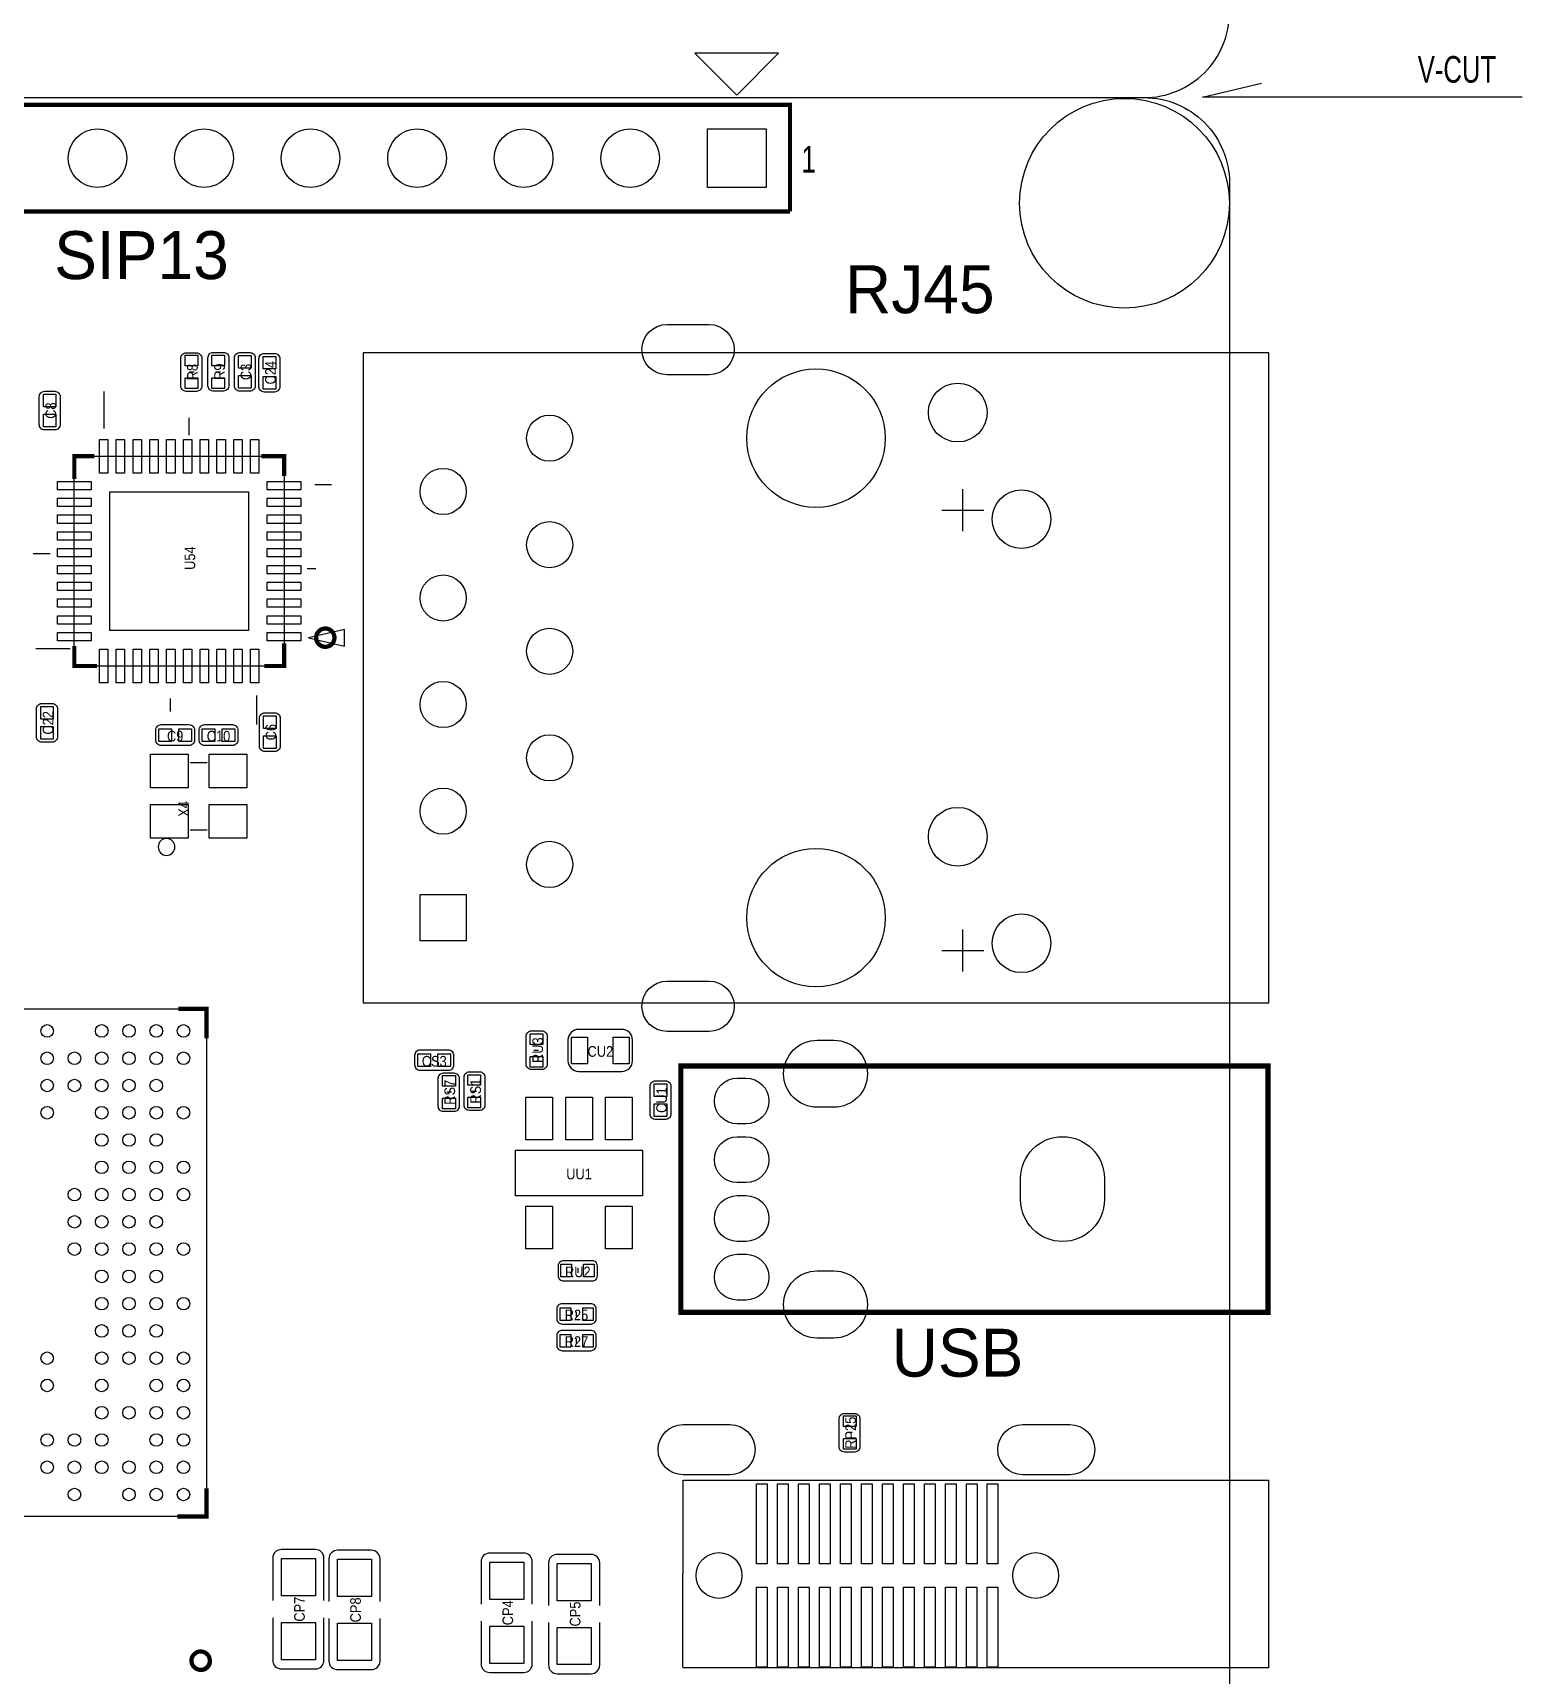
# Model space of a CAD drawing. Extents: x 0 to 107, y 0 to 124.
# Drawn here: x 71.44 to 106.94, y 22.49 to 61.64 of the extents above; entities that cross this region are included whole.
import ezdxf
from ezdxf.enums import TextEntityAlignment as Align

# ---------------------------------------------------------------- set-up
doc = ezdxf.new("R2010")
doc.units = 0
for name, color, linetype in [('BG_OUTLINE', 254, 'CONTINUOUS'), ('BG_SILKSCREEN_TOP', 3, 'CONTINUOUS'), ('PG_SILKSCREEN_TOP', 6, 'CONTINUOUS'), ('PIN_TOP', 80, 'CONTINUOUS'), ('RD_DISPLAY_TOP', 142, 'CONTINUOUS'), ('RD_SILKSCREEN_TOP', 142, 'CONTINUOUS')]:
    doc.layers.add(name, color=color, linetype=linetype)

msp = doc.modelspace()

# ---------------------------------------------------------------- linework, layer by layer
at = {"layer": 'BG_OUTLINE'}
for points in [[(49.982882, 62.123066, 0.414214), (52.014882, 60.091066), (97.933764, 60.091066, 0.414214), (99.965764, 62.123066), (99.965764, 113.070132, 0.414214), (97.933764, 115.102132), (2.032, 115.102132), (2.032, 118.150132, -0.414214), (4.064, 120.182132), (95.901764, 120.182132, -0.414214), (97.933764, 118.150132), (97.933764, 115.102132)], [(49.982882, 7.112), (49.982882, 58.059066, -0.414214), (52.014882, 60.091066), (97.933764, 60.091066, -0.414214), (99.965764, 58.059066), (99.965764, 7.112, -0.414214), (97.933764, 5.08), (2.032, 5.08), (2.032, 2.032, 0.414214), (4.064, 0), (95.901764, 0, 0.414214), (97.933764, 2.032), (97.933764, 5.08)]]:
    msp.add_lwpolyline(points, format="xyb", dxfattribs=at)
msp.add_lwpolyline([(106.943652, 60.101226), (99.323652, 60.101226), (100.731066, 60.43676)], dxfattribs=at)
at = {"layer": 'BG_SILKSCREEN_TOP', "const_width": 0.1016}
for points in [[(72.900794, 51.54295), (72.426576, 51.54295), (72.426576, 51.003962)], [(77.42682, 51.068732), (77.42682, 51.54295), (76.887832, 51.54295)], [(72.426576, 47.016924), (72.426576, 46.542706), (72.965564, 46.542706)], [(76.952602, 46.542706), (77.42682, 46.542706), (77.42682, 47.081694)], [(75.579732, 37.671756), (75.579732, 38.369494), (74.90587, 38.369494)], [(74.881994, 26.269442), (75.579732, 26.269442), (75.579732, 26.943304)]]:
    msp.add_lwpolyline(points, dxfattribs=at)
for points in [[(78.5368, 47.0408, 1), (78.2828, 47.3964, 1), (78.5368, 47.0408)], [(75.565, 22.6568, 1), (75.311, 23.0124, 1), (75.565, 22.6568)]]:
    msp.add_lwpolyline(points, format="xyb", dxfattribs=at)
at = {"layer": 'PG_SILKSCREEN_TOP'}
msp.add_lwpolyline([(88.218264, 60.148216), (89.218262, 61.14796), (87.218266, 61.14796)], close=True, dxfattribs=at)
for points, const_width in [([(89.488264, 57.378092), (56.468264, 57.378092), (56.468264, 59.918092)], 0.100076), ([(56.468264, 59.918092), (89.488264, 59.918092), (89.488264, 57.378092)], 0.100076), ([(86.886034, 37.009578), (100.886006, 37.009578), (100.886006, 31.139638), (86.886034, 31.139638), (86.886034, 37.009578)], 0.127)]:
    msp.add_lwpolyline(points, dxfattribs=dict(at, const_width=const_width))
for points in [[(74.966576, 53.216302), (74.966576, 53.88229, -0.414214), (75.093576, 54.00929)], [(75.093576, 54.00929), (75.339448, 54.00929, -0.414214), (75.466448, 53.88229)], [(75.466448, 53.88229), (75.466448, 53.216302, -0.414214), (75.339448, 53.089302)], [(75.612244, 53.225446), (75.612244, 53.891434, -0.414214), (75.739244, 54.018434)], [(75.985116, 54.018434, -0.414214), (76.112116, 53.891434)], [(76.112116, 53.891434), (76.112116, 53.225446, -0.414214), (75.985116, 53.098446)], [(76.242926, 53.223668), (76.242926, 53.884068, -0.42804), (76.372466, 54.013608)], [(76.372466, 54.013608), (76.611226, 54.013608, -0.42804), (76.740766, 53.884068)], [(76.740766, 53.884068), (76.740766, 53.223668, -0.42804), (76.611226, 53.094128)], [(76.828142, 53.203856), (76.828142, 53.864256, -0.42804), (76.957682, 53.993796)], [(76.957682, 53.993796), (77.196442, 53.993796, -0.42804), (77.325982, 53.864256)], [(77.325982, 53.864256), (77.325982, 53.203856, -0.42804), (77.196442, 53.074316)], [(71.590408, 52.301394), (71.590408, 52.961794, -0.42804), (71.719948, 53.091334)], [(71.719948, 53.091334), (71.958708, 53.091334, -0.42804), (72.088248, 52.961794)], [(72.088248, 52.961794), (72.088248, 52.301394, -0.42804), (71.958708, 52.171854)], [(75.093576, 53.089302, -0.414214), (74.966576, 53.216302)], [(75.985116, 53.098446), (75.739244, 53.098446, -0.414214), (75.612244, 53.225446)], [(76.372466, 53.094128, -0.42804), (76.242926, 53.223668)], [(76.957682, 53.074316, -0.42804), (76.828142, 53.203856)], [(71.719948, 52.171854, -0.42804), (71.590408, 52.301394)], [(71.5264, 44.858178), (71.5264, 45.518578, -0.42804), (71.65594, 45.648118)], [(71.8947, 45.648118, -0.42804), (72.02424, 45.518578)], [(72.02424, 45.518578), (72.02424, 44.858178, -0.42804), (71.8947, 44.728638)], [(76.839318, 44.635928), (76.839318, 45.296328, -0.42804), (76.968858, 45.425868)], [(77.207618, 45.425868, -0.42804), (77.337158, 45.296328)], [(74.370438, 44.777406), (74.370438, 45.016166, -0.42804), (74.499978, 45.145706)], [(74.499978, 45.145706), (75.160378, 45.145706, -0.42804), (75.289918, 45.016166)], [(75.40371, 45.016166, -0.42804), (75.53325, 45.145706)], [(75.53325, 45.145706), (76.19365, 45.145706, -0.42804), (76.32319, 45.016166)], [(77.337158, 45.296328), (77.337158, 44.635928, -0.42804), (77.207618, 44.506388)], [(71.8947, 44.728638), (71.65594, 44.728638, -0.42804), (71.5264, 44.858178)], [(75.160378, 44.647866), (74.499978, 44.647866, -0.42804), (74.370438, 44.777406)], [(75.289918, 44.777406, -0.42804), (75.160378, 44.647866)], [(76.19365, 44.647866), (75.53325, 44.647866, -0.42804), (75.40371, 44.777406)], [(76.32319, 45.016166), (76.32319, 44.777406, -0.42804), (76.19365, 44.647866)], [(77.207618, 44.506388), (76.968858, 44.506388, -0.42804), (76.839318, 44.635928)], [(74.825606, 42.230294, 1), (74.42581, 42.230294, 1), (74.825606, 42.230294)], [(83.198716, 37.052758), (83.198716, 37.718746, -0.414214), (83.325716, 37.845746)], [(83.571588, 37.845746, -0.414214), (83.698588, 37.718746)], [(83.698588, 37.718746), (83.698588, 37.052758, -0.414214), (83.571588, 36.925758)], [(84.449412, 36.881308), (85.479382, 36.881308, 0.414331), (85.733382, 37.135308), (85.733382, 37.627052, 0.414331), (85.479382, 37.881052), (84.449412, 37.881052, 0.414233), (84.195412, 37.627052), (84.195412, 37.135308, 0.414233), (84.449412, 36.881308)], [(80.547464, 37.267134, -0.42804), (80.677004, 37.396674)], [(80.677004, 37.396674), (81.337404, 37.396674, -0.42804), (81.466944, 37.267134)], [(81.466944, 37.267134), (81.466944, 37.028374, -0.42804), (81.337404, 36.898834)], [(81.337404, 36.898834), (80.677004, 36.898834, -0.42804), (80.547464, 37.028374)], [(81.102454, 36.049712), (81.102454, 36.7157, -0.414214), (81.229454, 36.8427)], [(81.229454, 36.8427), (81.475326, 36.8427, -0.414214), (81.602326, 36.7157)], [(81.71688, 36.07689), (81.71688, 36.742878, -0.414214), (81.84388, 36.869878)], [(82.089752, 36.869878, -0.414214), (82.216752, 36.742878)], [(83.571588, 36.925758), (83.325716, 36.925758, -0.414214), (83.198716, 37.052758)], [(81.602326, 36.7157), (81.602326, 36.049712, -0.414214), (81.475326, 35.922712)], [(82.216752, 36.742878), (82.216752, 36.07689, -0.414214), (82.089752, 35.94989)], [(86.15299, 35.86607), (86.15299, 36.52647, -0.42804), (86.28253, 36.65601)], [(86.28253, 36.65601), (86.52129, 36.65601, -0.42804), (86.65083, 36.52647)], [(86.65083, 36.52647), (86.65083, 35.86607, -0.42804), (86.52129, 35.73653)], [(81.229454, 35.922712, -0.414214), (81.102454, 36.049712)], [(82.089752, 35.94989), (81.84388, 35.94989, -0.414214), (81.71688, 36.07689)], [(86.28253, 35.73653, -0.42804), (86.15299, 35.86607)], [(83.968844, 32.003746), (83.968844, 32.249618, -0.414214), (84.095844, 32.376618)], [(84.095844, 32.376618), (84.761832, 32.376618, -0.414214), (84.888832, 32.249618)], [(84.761832, 31.876746), (84.095844, 31.876746, -0.414214), (83.968844, 32.003746)], [(84.888832, 32.003746, -0.414214), (84.761832, 31.876746)], [(83.93811, 31.223204, -0.414214), (84.06511, 31.350204)], [(84.06511, 31.350204), (84.731098, 31.350204, -0.414214), (84.858098, 31.223204)], [(84.731098, 30.850332), (84.06511, 30.850332, -0.414214), (83.93811, 30.977332)], [(84.858098, 31.223204), (84.858098, 30.977332, -0.414214), (84.731098, 30.850332)], [(83.93811, 30.588204, -0.414214), (84.06511, 30.715204)], [(84.06511, 30.715204), (84.731098, 30.715204, -0.414214), (84.858098, 30.588204)], [(84.858098, 30.588204), (84.858098, 30.342332, -0.414214), (84.731098, 30.215332)], [(84.731098, 30.215332), (84.06511, 30.215332, -0.414214), (83.93811, 30.342332)], [(90.657426, 27.934158), (90.657426, 28.600146, -0.414214), (90.784426, 28.727146)], [(90.784426, 28.727146), (91.030298, 28.727146, -0.414214), (91.157298, 28.600146)], [(91.157298, 28.600146), (91.157298, 27.934158, -0.414214), (91.030298, 27.807158)], [(90.784426, 27.807158, -0.414214), (90.657426, 27.934158)], [(78.37805, 24.26462), (78.37805, 25.28062, 0.414214), (78.17485, 25.48382), (77.36205, 25.48382, 0.414214), (77.15885, 25.28062), (77.15885, 24.26462)], [(79.714852, 24.247348), (79.714852, 25.263348, 0.414214), (79.511652, 25.466548), (78.698852, 25.466548, 0.414214), (78.495652, 25.263348), (78.495652, 24.247348)], [(83.34502, 24.178768), (83.34502, 25.194768, 0.414214), (83.14182, 25.397968), (82.32902, 25.397968, 0.414214), (82.12582, 25.194768), (82.12582, 24.178768)], [(84.951062, 24.148796), (84.951062, 25.164796, 0.414214), (84.747862, 25.367996), (83.935062, 25.367996, 0.414214), (83.731862, 25.164796), (83.731862, 24.148796)], [(77.15885, 23.85822), (77.15885, 22.84222, 0.414214), (77.36205, 22.63902), (78.17485, 22.63902, 0.414214), (78.37805, 22.84222), (78.37805, 23.85822)], [(78.495652, 23.840948), (78.495652, 22.824948, 0.414214), (78.698852, 22.621748), (79.511652, 22.621748, 0.414214), (79.714852, 22.824948), (79.714852, 23.840948)], [(82.12582, 23.772368), (82.12582, 22.756368, 0.414214), (82.32902, 22.553168), (83.14182, 22.553168, 0.414214), (83.34502, 22.756368), (83.34502, 23.772368)], [(83.731862, 23.742396), (83.731862, 22.726396, 0.414214), (83.935062, 22.523196), (84.747862, 22.523196, 0.414214), (84.951062, 22.726396), (84.951062, 23.742396)], [(75.698604, 22.829266, 1.000044), (75.198478, 22.829012, 0.999956), (75.698604, 22.829266)]]:
    msp.add_lwpolyline(points, format="xyb", dxfattribs=at)
for points in [[(75.739244, 54.018434), (75.985116, 54.018434)], [(100.903024, 54.006242), (79.313024, 54.006242)], [(79.313024, 54.006242), (79.313024, 38.512242)], [(100.903024, 38.512242), (100.903024, 54.006242)], [(75.280266, 53.551328), (75.171046, 53.551328)], [(75.798426, 53.556408), (75.907646, 53.556408)], [(73.137522, 52.201318), (73.137522, 53.083714)], [(75.339448, 53.089302), (75.093576, 53.089302)], [(76.611226, 53.094128), (76.372466, 53.094128)], [(77.196442, 53.074316), (76.957682, 53.074316)], [(75.15352, 52.456588), (75.15352, 52.04587)], [(71.958708, 52.171854), (71.719948, 52.171854)], [(72.426576, 51.54295), (77.42682, 51.54295)], [(72.426576, 46.542706), (72.426576, 51.54295)], [(77.42682, 51.54295), (77.42682, 46.542706)], [(78.15834, 50.868326), (78.55839, 50.868326)], [(93.608144, 49.759362), (93.608144, 50.759106)], [(93.108018, 50.259234), (94.108016, 50.259234)], [(71.847456, 49.217326), (71.447406, 49.217326)], [(77.98054, 48.86833), (78.180438, 48.86833)], [(78.863698, 47.417482), (78.00594, 47.21733)], [(78.863698, 47.017432), (78.863698, 47.417482)], [(78.00594, 47.21733), (78.863698, 47.017432)], [(72.328532, 46.949868), (71.51116, 46.949868)], [(77.42682, 46.542706), (72.426576, 46.542706)], [(76.771754, 45.836586), (76.771754, 45.146722)], [(71.65594, 45.648118), (71.8947, 45.648118)], [(74.719688, 45.461428), (74.719688, 45.766228)], [(76.968858, 45.425868), (77.207618, 45.425868)], [(75.289918, 45.016166), (75.289918, 44.777406)], [(75.40371, 44.777406), (75.40371, 45.016166)], [(75.189842, 44.241466), (75.589892, 44.241466)], [(75.189842, 42.641266), (75.589892, 42.641266)], [(93.608144, 39.259256), (93.608144, 40.259254)], [(93.108018, 39.759128), (94.108016, 39.759128)], [(61.479684, 38.369494), (75.579732, 38.369494), (75.579732, 26.269442), (61.479684, 26.269442), (61.479684, 38.369494)], [(79.313024, 38.512242), (100.903024, 38.512242)], [(83.325716, 37.845746), (83.571588, 37.845746)], [(80.547464, 37.028374), (80.547464, 37.267134)], [(83.384898, 37.38372), (83.494118, 37.38372)], [(81.84388, 36.869878), (82.089752, 36.869878)], [(81.903062, 36.407852), (82.012282, 36.407852)], [(81.416144, 36.384738), (81.306924, 36.384738)], [(81.475326, 35.922712), (81.229454, 35.922712)], [(86.52129, 35.73653), (86.28253, 35.73653)], [(85.970618, 35.00628), (85.970618, 33.91408), (82.948018, 33.91408), (82.948018, 35.00628), (85.970618, 35.00628)], [(84.426806, 32.190436), (84.426806, 32.081216)], [(84.888832, 32.249618), (84.888832, 32.003746)], [(83.93811, 30.977332), (83.93811, 31.223204)], [(84.400136, 31.036514), (84.400136, 31.145734)], [(83.93811, 30.342332), (83.93811, 30.588204)], [(84.400136, 30.401514), (84.400136, 30.510734)], [(90.971116, 28.269184), (90.861896, 28.269184)], [(91.030298, 27.807158), (90.784426, 27.807158)], [(86.93531, 22.67585), (86.938612, 27.133296), (100.89261, 27.133296), (100.89261, 22.661626), (86.930738, 22.661626)]]:
    msp.add_lwpolyline(points, dxfattribs=at)
at = {"layer": 'PIN_TOP'}
for points in [[(88.918288, 59.348116), (88.918288, 57.948068), (87.51824, 57.948068), (87.51824, 59.348116)], [(75.374246, 53.69687), (75.069446, 53.69687), (75.069446, 53.95087), (75.374246, 53.95087)], [(75.704446, 53.95087), (76.009246, 53.95087), (76.009246, 53.69687), (75.704446, 53.69687)], [(76.641706, 53.642768), (76.341986, 53.642768), (76.341986, 53.942488), (76.641706, 53.942488)], [(77.226922, 53.622956), (76.927202, 53.622956), (76.927202, 53.922676), (77.226922, 53.922676)], [(75.374246, 53.156866), (75.069446, 53.156866), (75.069446, 53.410866), (75.374246, 53.410866)], [(75.704446, 53.410866), (76.009246, 53.410866), (76.009246, 53.156866), (75.704446, 53.156866)], [(76.641706, 53.165248), (76.341986, 53.165248), (76.341986, 53.464968), (76.641706, 53.464968)], [(77.226922, 53.145436), (76.927202, 53.145436), (76.927202, 53.445156), (77.226922, 53.445156)], [(71.989188, 52.720494), (71.689468, 52.720494), (71.689468, 53.020214), (71.989188, 53.020214)], [(71.989188, 52.242974), (71.689468, 52.242974), (71.689468, 52.542694), (71.989188, 52.542694)], [(73.226549, 51.943), (73.226549, 51.1429), (73.026651, 51.1429), (73.026651, 51.943)], [(73.626599, 51.943), (73.626599, 51.1429), (73.426701, 51.1429), (73.426701, 51.943)], [(74.026649, 51.943), (74.026649, 51.1429), (73.826751, 51.1429), (73.826751, 51.943)], [(74.426699, 51.943), (74.426699, 51.1429), (74.226801, 51.1429), (74.226801, 51.943)], [(74.826749, 51.943), (74.826749, 51.1429), (74.626851, 51.1429), (74.626851, 51.943)], [(75.226545, 51.943), (75.226545, 51.1429), (75.026647, 51.1429), (75.026647, 51.943)], [(75.626595, 51.943), (75.626595, 51.1429), (75.426697, 51.1429), (75.426697, 51.943)], [(76.026645, 51.943), (76.026645, 51.1429), (75.826747, 51.1429), (75.826747, 51.943)], [(76.426695, 51.943), (76.426695, 51.1429), (76.226797, 51.1429), (76.226797, 51.943)], [(76.826745, 51.943), (76.826745, 51.1429), (76.626847, 51.1429), (76.626847, 51.943)], [(72.026526, 50.942875), (72.826626, 50.942875), (72.826626, 50.742977), (72.026526, 50.742977)], [(77.02677, 50.942875), (77.82687, 50.942875), (77.82687, 50.742977), (77.02677, 50.742977)], [(72.826626, 50.542825), (72.826626, 50.342927), (72.026526, 50.342927), (72.026526, 50.542825)], [(76.576682, 50.692812), (76.576682, 47.392844), (73.276714, 47.392844), (73.276714, 50.692812)], [(77.82687, 50.542825), (77.82687, 50.342927), (77.02677, 50.342927), (77.02677, 50.542825)], [(72.826626, 50.142775), (72.826626, 49.942877), (72.026526, 49.942877), (72.026526, 50.142775)], [(77.82687, 50.142775), (77.82687, 49.942877), (77.02677, 49.942877), (77.02677, 50.142775)], [(72.826626, 49.742725), (72.826626, 49.542827), (72.026526, 49.542827), (72.026526, 49.742725)], [(77.82687, 49.742725), (77.82687, 49.542827), (77.02677, 49.542827), (77.02677, 49.742725)], [(72.826626, 49.342675), (72.826626, 49.142777), (72.026526, 49.142777), (72.026526, 49.342675)], [(77.82687, 49.342675), (77.82687, 49.142777), (77.02677, 49.142777), (77.02677, 49.342675)], [(72.826626, 48.942879), (72.826626, 48.742981), (72.026526, 48.742981), (72.026526, 48.942879)], [(77.82687, 48.942879), (77.82687, 48.742981), (77.02677, 48.742981), (77.02677, 48.942879)], [(72.826626, 48.542829), (72.826626, 48.342931), (72.026526, 48.342931), (72.026526, 48.542829)], [(77.82687, 48.542829), (77.82687, 48.342931), (77.02677, 48.342931), (77.02677, 48.542829)], [(72.826626, 48.142779), (72.826626, 47.942881), (72.026526, 47.942881), (72.026526, 48.142779)], [(77.82687, 48.142779), (77.82687, 47.942881), (77.02677, 47.942881), (77.02677, 48.142779)], [(72.826626, 47.742729), (72.826626, 47.542831), (72.026526, 47.542831), (72.026526, 47.742729)], [(77.82687, 47.742729), (77.82687, 47.542831), (77.02677, 47.542831), (77.02677, 47.742729)], [(72.826626, 47.142781), (72.026526, 47.142781), (72.026526, 47.342679), (72.826626, 47.342679)], [(77.82687, 47.142781), (77.02677, 47.142781), (77.02677, 47.342679), (77.82687, 47.342679)], [(73.226549, 46.942756), (73.226549, 46.142656), (73.026651, 46.142656), (73.026651, 46.942756)], [(73.626599, 46.942756), (73.626599, 46.142656), (73.426701, 46.142656), (73.426701, 46.942756)], [(74.026649, 46.942756), (74.026649, 46.142656), (73.826751, 46.142656), (73.826751, 46.942756)], [(74.426699, 46.942756), (74.426699, 46.142656), (74.226801, 46.142656), (74.226801, 46.942756)], [(74.826749, 46.942756), (74.826749, 46.142656), (74.626851, 46.142656), (74.626851, 46.942756)], [(75.226545, 46.942756), (75.226545, 46.142656), (75.026647, 46.142656), (75.026647, 46.942756)], [(75.626595, 46.942756), (75.626595, 46.142656), (75.426697, 46.142656), (75.426697, 46.942756)], [(76.026645, 46.942756), (76.026645, 46.142656), (75.826747, 46.142656), (75.826747, 46.942756)], [(76.426695, 46.942756), (76.426695, 46.142656), (76.226797, 46.142656), (76.226797, 46.942756)], [(76.826745, 46.942756), (76.826745, 46.142656), (76.626847, 46.142656), (76.626847, 46.942756)], [(71.62546, 45.576998), (71.92518, 45.576998), (71.92518, 45.277278), (71.62546, 45.277278)], [(71.62546, 45.099478), (71.92518, 45.099478), (71.92518, 44.799758), (71.62546, 44.799758)], [(74.741278, 45.046646), (74.741278, 44.746926), (74.441558, 44.746926), (74.441558, 45.046646)], [(75.218798, 45.046646), (75.218798, 44.746926), (74.919078, 44.746926), (74.919078, 45.046646)], [(75.47483, 44.746926), (75.47483, 45.046646), (75.77455, 45.046646), (75.77455, 44.746926)], [(75.95235, 44.746926), (75.95235, 45.046646), (76.25207, 45.046646), (76.25207, 44.746926)], [(76.938378, 45.354748), (77.238098, 45.354748), (77.238098, 45.055028), (76.938378, 45.055028)], [(76.938378, 44.877228), (77.238098, 44.877228), (77.238098, 44.577508), (76.938378, 44.577508)], [(74.239882, 43.642026), (74.239882, 44.442126), (75.139804, 44.442126), (75.139804, 43.642026)], [(75.639676, 43.642026), (75.639676, 44.442126), (76.539598, 44.442126), (76.539598, 43.642026)], [(74.239882, 42.440606), (74.239882, 43.240706), (75.139804, 43.240706), (75.139804, 42.440606)], [(75.639676, 42.440606), (75.639676, 43.240706), (76.539598, 43.240706), (76.539598, 42.440606)], [(81.768061, 39.994205), (80.667987, 39.994205), (80.667987, 41.094279), (81.768061, 41.094279)], [(83.290918, 37.778182), (83.595718, 37.778182), (83.595718, 37.524182), (83.290918, 37.524182)], [(84.27847, 37.06368), (84.27847, 37.69868), (84.65947, 37.69868), (84.65947, 37.06368)], [(85.275166, 37.06368), (85.275166, 37.69868), (85.656166, 37.69868), (85.656166, 37.06368)], [(80.618584, 36.997894), (80.618584, 37.297614), (80.918304, 37.297614), (80.918304, 36.997894)], [(81.096104, 36.997894), (81.096104, 37.297614), (81.395824, 37.297614), (81.395824, 36.997894)], [(83.290918, 37.238178), (83.595718, 37.238178), (83.595718, 36.984178), (83.290918, 36.984178)], [(81.809082, 36.802314), (82.113882, 36.802314), (82.113882, 36.548314), (81.809082, 36.548314)], [(81.510124, 36.53028), (81.205324, 36.53028), (81.205324, 36.78428), (81.510124, 36.78428)], [(86.55177, 36.28517), (86.25205, 36.28517), (86.25205, 36.58489), (86.55177, 36.58489)], [(81.510124, 35.990276), (81.205324, 35.990276), (81.205324, 36.244276), (81.510124, 36.244276)], [(81.809082, 36.26231), (82.113882, 36.26231), (82.113882, 36.00831), (81.809082, 36.00831)], [(83.191858, 36.268152), (83.826858, 36.268152), (83.826858, 35.252152), (83.191858, 35.252152)], [(84.141818, 36.268152), (84.776818, 36.268152), (84.776818, 35.252152), (84.141818, 35.252152)], [(85.091778, 36.268152), (85.726778, 36.268152), (85.726778, 35.252152), (85.091778, 35.252152)], [(86.55177, 35.80765), (86.25205, 35.80765), (86.25205, 36.10737), (86.55177, 36.10737)], [(83.191858, 33.668208), (83.826858, 33.668208), (83.826858, 32.652208), (83.191858, 32.652208)], [(85.091778, 33.668208), (85.726778, 33.668208), (85.726778, 32.652208), (85.091778, 32.652208)], [(84.281264, 32.284416), (84.281264, 31.979616), (84.027264, 31.979616), (84.027264, 32.284416)], [(84.821268, 32.284416), (84.821268, 31.979616), (84.567268, 31.979616), (84.567268, 32.284416)], [(84.005674, 30.942534), (84.005674, 31.247334), (84.259674, 31.247334), (84.259674, 30.942534)], [(84.545678, 30.942534), (84.545678, 31.247334), (84.799678, 31.247334), (84.799678, 30.942534)], [(84.005674, 30.307534), (84.005674, 30.612334), (84.259674, 30.612334), (84.259674, 30.307534)], [(84.545678, 30.307534), (84.545678, 30.612334), (84.799678, 30.612334), (84.799678, 30.307534)], [(91.065096, 28.414726), (90.760296, 28.414726), (90.760296, 28.668726), (91.065096, 28.668726)], [(91.065096, 27.874722), (90.760296, 27.874722), (90.760296, 28.128722), (91.065096, 28.128722)], [(88.94699, 27.04973), (88.94699, 25.14473), (88.69299, 25.14473), (88.69299, 27.04973)], [(89.447116, 27.04973), (89.447116, 25.14473), (89.193116, 25.14473), (89.193116, 27.04973)], [(89.946988, 27.04973), (89.946988, 25.14473), (89.692988, 25.14473), (89.692988, 27.04973)], [(90.447114, 27.04973), (90.447114, 25.14473), (90.193114, 25.14473), (90.193114, 27.04973)], [(90.946986, 27.04973), (90.946986, 25.14473), (90.692986, 25.14473), (90.692986, 27.04973)], [(91.447112, 27.04973), (91.447112, 25.14473), (91.193112, 25.14473), (91.193112, 27.04973)], [(91.946984, 27.04973), (91.946984, 25.14473), (91.692984, 25.14473), (91.692984, 27.04973)], [(92.44711, 27.04973), (92.44711, 25.14473), (92.19311, 25.14473), (92.19311, 27.04973)], [(92.946982, 27.04973), (92.946982, 25.14473), (92.692982, 25.14473), (92.692982, 27.04973)], [(93.447108, 27.04973), (93.447108, 25.14473), (93.193108, 25.14473), (93.193108, 27.04973)], [(93.94698, 27.04973), (93.94698, 25.14473), (93.69298, 25.14473), (93.69298, 27.04973)], [(94.447106, 27.04973), (94.447106, 25.14473), (94.193106, 25.14473), (94.193106, 27.04973)], [(77.36205, 25.26792), (78.17485, 25.26792), (78.17485, 24.37892), (77.36205, 24.37892)], [(78.698852, 25.250648), (79.511652, 25.250648), (79.511652, 24.361648), (78.698852, 24.361648)], [(82.32902, 25.182068), (83.14182, 25.182068), (83.14182, 24.293068), (82.32902, 24.293068)], [(83.935062, 25.152096), (84.747862, 25.152096), (84.747862, 24.263096), (83.935062, 24.263096)], [(88.946482, 24.587708), (88.946482, 22.682708), (88.692482, 22.682708), (88.692482, 24.587708)], [(89.446354, 24.587708), (89.446354, 22.682708), (89.192354, 22.682708), (89.192354, 24.587708)], [(89.94648, 24.587708), (89.94648, 22.682708), (89.69248, 22.682708), (89.69248, 24.587708)], [(90.446352, 24.587708), (90.446352, 22.682708), (90.192352, 22.682708), (90.192352, 24.587708)], [(90.946478, 24.587708), (90.946478, 22.682708), (90.692478, 22.682708), (90.692478, 24.587708)], [(91.44635, 24.587708), (91.44635, 22.682708), (91.19235, 22.682708), (91.19235, 24.587708)], [(91.946476, 24.587708), (91.946476, 22.682708), (91.692476, 22.682708), (91.692476, 24.587708)], [(92.446348, 24.587708), (92.446348, 22.682708), (92.192348, 22.682708), (92.192348, 24.587708)], [(92.946474, 24.587708), (92.946474, 22.682708), (92.692474, 22.682708), (92.692474, 24.587708)], [(93.446346, 24.587708), (93.446346, 22.682708), (93.192346, 22.682708), (93.192346, 24.587708)], [(93.946472, 24.587708), (93.946472, 22.682708), (93.692472, 22.682708), (93.692472, 24.587708)], [(94.446344, 24.587708), (94.446344, 22.682708), (94.192344, 22.682708), (94.192344, 24.587708)], [(77.36205, 23.74392), (78.17485, 23.74392), (78.17485, 22.85492), (77.36205, 22.85492)], [(78.698852, 23.726648), (79.511652, 23.726648), (79.511652, 22.837648), (78.698852, 22.837648)], [(82.32902, 23.658068), (83.14182, 23.658068), (83.14182, 22.769068), (82.32902, 22.769068)], [(83.935062, 23.628096), (84.747862, 23.628096), (84.747862, 22.739096), (83.935062, 22.739096)]]:
    msp.add_lwpolyline(points, close=True, dxfattribs=at)
for points in [[(86.557993, 54.684168), (87.557991, 54.684168, -1), (87.557991, 53.484272), (86.557993, 53.484272, -1)], [(86.557993, 39.034212), (87.557991, 39.034212, -1), (87.557991, 37.834316), (86.557993, 37.834316, -1)], [(90.535506, 36.024566), (90.136726, 36.024566, -1), (90.136726, 37.624766), (90.535506, 37.624766, -1)], [(88.23198, 36.72078), (88.44026, 36.72078, -1), (88.44026, 35.62858), (88.23198, 35.62858, -1)], [(88.23198, 35.320732), (88.44026, 35.320732, -1), (88.44026, 34.228532), (88.23198, 34.228532, -1)], [(96.985582, 34.324798), (96.985582, 33.824418, -1), (94.986602, 33.824418), (94.986602, 34.324798, -1)], [(88.23198, 33.920684), (88.44026, 33.920684, -1), (88.44026, 32.828484), (88.23198, 32.828484, -1)], [(88.23198, 32.520636), (88.44026, 32.520636, -1), (88.44026, 31.428436), (88.23198, 31.428436, -1)], [(90.535506, 30.52445), (90.136726, 30.52445, -1), (90.136726, 32.12465), (90.535506, 32.12465, -1)], [(86.94039, 28.461462), (88.05799, 28.461462, -1), (88.05799, 27.267662), (86.94039, 27.267662, -1)], [(95.039434, 28.461462), (96.157034, 28.461462, -1), (96.157034, 27.267662), (95.039434, 27.267662, -1)]]:
    msp.add_lwpolyline(points, format="xyb", close=True, dxfattribs=at)
for centre, radius in [((97.46361, 57.57418), 2.499995), ((72.978264, 58.648092), 0.700024), ((75.518264, 58.648092), 0.700024), ((78.058264, 58.648092), 0.700024), ((80.598264, 58.648092), 0.700024), ((83.138264, 58.648092), 0.700024), ((85.678264, 58.648092), 0.700024), ((90.108024, 51.974242), 1.651), ((93.488002, 52.58435), 0.700024), ((83.758024, 51.974242), 0.550037), ((81.218024, 50.704242), 0.550037), ((95.007938, 50.04435), 0.700024), ((83.758024, 49.434242), 0.550037), ((81.218024, 48.164242), 0.550037), ((83.758024, 46.894242), 0.550037), ((81.218024, 45.624242), 0.550037), ((83.758024, 44.354242), 0.550037), ((81.218024, 43.084242), 0.550037), ((93.488002, 42.474134), 0.700024), ((83.758024, 41.814242), 0.550037), ((90.108024, 40.544242), 1.651), ((95.007938, 39.934134), 0.700024), ((71.779638, 37.844476), 0.149987), ((73.07961, 37.844476), 0.149987), ((73.729596, 37.844476), 0.149987), ((74.379582, 37.844476), 0.149987), ((75.029822, 37.844476), 0.149987), ((71.779638, 37.19449), 0.149987), ((72.429624, 37.19449), 0.149987), ((73.07961, 37.19449), 0.149987), ((73.729596, 37.19449), 0.149987), ((74.379582, 37.19449), 0.149987), ((75.029822, 37.19449), 0.149987), ((71.779638, 36.544504), 0.149987), ((72.429624, 36.544504), 0.149987), ((73.07961, 36.544504), 0.149987), ((73.729596, 36.544504), 0.149987), ((74.379582, 36.544504), 0.149987), ((71.779638, 35.894518), 0.149987), ((73.07961, 35.894518), 0.149987), ((73.729596, 35.894518), 0.149987), ((74.379582, 35.894518), 0.149987), ((75.029822, 35.894518), 0.149987), ((73.07961, 35.244532), 0.149987), ((73.729596, 35.244532), 0.149987), ((74.379582, 35.244532), 0.149987), ((73.07961, 34.594546), 0.149987), ((73.729596, 34.594546), 0.149987), ((74.379582, 34.594546), 0.149987), ((75.029822, 34.594546), 0.149987), ((72.429624, 33.94456), 0.149987), ((73.07961, 33.94456), 0.149987), ((73.729596, 33.94456), 0.149987), ((74.379582, 33.94456), 0.149987), ((75.029822, 33.94456), 0.149987), ((72.429624, 33.294574), 0.149987), ((73.07961, 33.294574), 0.149987), ((73.729596, 33.294574), 0.149987), ((74.379582, 33.294574), 0.149987), ((72.429624, 32.644588), 0.149987), ((73.07961, 32.644588), 0.149987), ((73.729596, 32.644588), 0.149987), ((74.379582, 32.644588), 0.149987), ((75.029822, 32.644588), 0.149987), ((73.07961, 31.994348), 0.149987), ((73.729596, 31.994348), 0.149987), ((74.379582, 31.994348), 0.149987), ((73.07961, 31.344362), 0.149987), ((73.729596, 31.344362), 0.149987), ((74.379582, 31.344362), 0.149987), ((75.029822, 31.344362), 0.149987), ((73.07961, 30.694376), 0.149987), ((73.729596, 30.694376), 0.149987), ((74.379582, 30.694376), 0.149987), ((71.779638, 30.04439), 0.149987), ((73.07961, 30.04439), 0.149987), ((73.729596, 30.04439), 0.149987), ((74.379582, 30.04439), 0.149987), ((75.029822, 30.04439), 0.149987), ((71.779638, 29.394404), 0.149987), ((73.07961, 29.394404), 0.149987), ((74.379582, 29.394404), 0.149987), ((75.029822, 29.394404), 0.149987), ((73.07961, 28.744418), 0.149987), ((73.729596, 28.744418), 0.149987), ((74.379582, 28.744418), 0.149987), ((75.029822, 28.744418), 0.149987), ((71.779638, 28.094432), 0.149987), ((72.429624, 28.094432), 0.149987), ((73.07961, 28.094432), 0.149987), ((74.379582, 28.094432), 0.149987), ((75.029822, 28.094432), 0.149987), ((71.779638, 27.444446), 0.149987), ((72.429624, 27.444446), 0.149987), ((73.07961, 27.444446), 0.149987), ((73.729596, 27.444446), 0.149987), ((74.379582, 27.444446), 0.149987), ((75.029822, 27.444446), 0.149987), ((72.429624, 26.79446), 0.149987), ((73.729596, 26.79446), 0.149987), ((74.379582, 26.79446), 0.149987), ((75.029822, 26.79446), 0.149987), ((87.794846, 24.865076), 0.5461), ((95.344742, 24.865076), 0.5461)]:
    msp.add_circle(centre, radius, dxfattribs=at)

# ---------------------------------------------------------------- texts
at = {"layer": 'BG_OUTLINE', "width": 0.72}
msp.add_text('V-CUT', height=0.635, dxfattribs=at).set_placement((104.454452, 60.447682))
at = {"layer": 'BG_SILKSCREEN_TOP', "width": 0.72}
msp.add_text('1', height=0.635, dxfattribs=at).set_placement((89.7636, 58.3057))
at = {"layer": 'RD_DISPLAY_TOP'}
for s, p in [('SIP13', (71.9455, 55.7657)), ('USB', (91.9099, 29.6037))]:
    msp.add_text(s, height=1.143, dxfattribs=at).set_placement(p)
msp.add_text('RJ45', height=1.143, dxfattribs=at).set_placement((92.583, 54.9529), align=Align.CENTER)
at = {"layer": 'RD_SILKSCREEN_TOP', "width": 0.9}
for s, p in [('R8', (75.368912, 53.549296)), ('R9', (76.01458, 53.55844)), ('C3', (76.644246, 53.553868)), ('C24', (77.229462, 53.534056)), ('C8', (71.991728, 52.631594)), ('U54', (75.307952, 49.115218)), ('C22', (71.92772, 45.188378)), ('C6', (77.240638, 44.966128)), ('X4', (75.160378, 43.135804)), ('RU3', (83.601052, 37.385752)), ('RS7', (81.50479, 36.382706)), ('RS1', (82.119216, 36.409884)), ('CU1', (86.55431, 36.19627)), ('RP25', (91.059762, 28.267152)), ('CP7', (77.92085, 24.06142)), ('CP8', (79.257652, 24.044148)), ('CP4', (82.88782, 23.975568)), ('CP5', (84.493862, 23.945596))]:
    msp.add_text(s, height=0.254, rotation=90, dxfattribs=at).set_placement(p, align=Align.CENTER)
for s, p in [('C9', (74.830178, 44.744386)), ('C10', (75.86345, 44.744386)), ('CS3', (81.007204, 36.995354)), ('CU2', (84.967572, 37.22878)), ('UU1', (84.459318, 34.30778)), ('RU2', (84.428838, 31.974282)), ('R25', (84.398104, 30.947868)), ('R27', (84.398104, 30.312868))]:
    msp.add_text(s, height=0.254, dxfattribs=at).set_placement(p, align=Align.CENTER)

doc.saveas('drawing.dxf')
